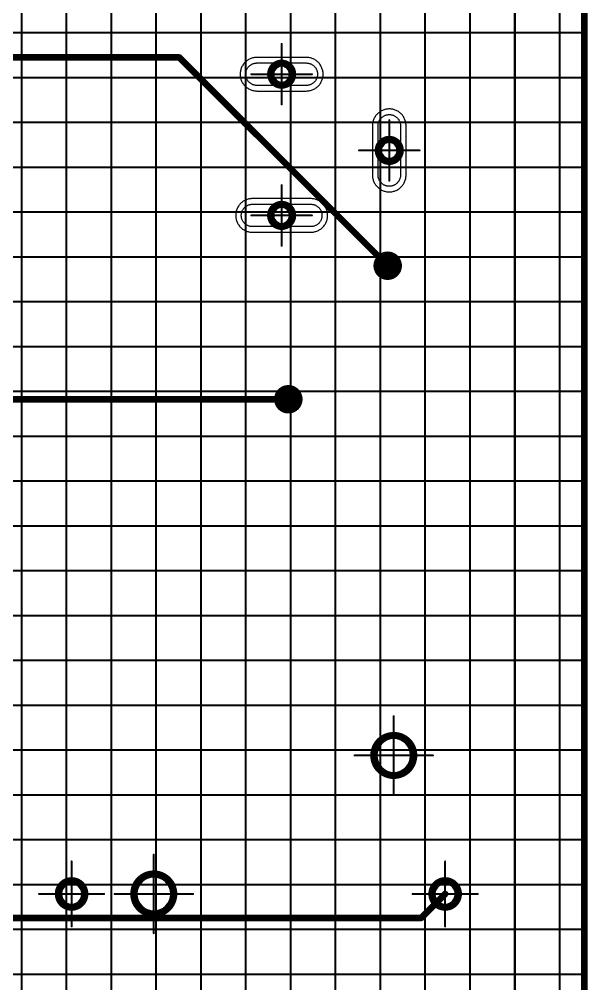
# Model space of a CAD drawing. Header units: millimetres. Extents: x 95 to 923, y 69 to 658.
# Drawn here: x 810.9 to 861.6, y 515.2 to 601.2 of the extents above; entities that cross this region are included whole.
import ezdxf

# ---------------------------------------------------------------- set-up
doc = ezdxf.new("R2010")
doc.units = ezdxf.units.MM
for name, color, linetype in [('Mechanical11', 56, 'Continuous'), ('Mechanical12', 56, 'Continuous'), ('Mechanical7', 56, 'Continuous'), ('Mechanical9', 56, 'Continuous')]:
    doc.layers.add(name, color=color, linetype=linetype)

msp = doc.modelspace()

# ---------------------------------------------------------------- linework, layer by layer
at = {"layer": 'Mechanical11', "color": 7}
for p, q in [((834.525, 597.004), (834.342, 597.028)), ((834.342, 597.028), (834.342, 596.322)), ((834.695, 596.933), (834.525, 597.004)), ((834.841, 596.821), (834.695, 596.933)), ((834.953, 596.675), (834.841, 596.821)), ((835.024, 596.504), (834.953, 596.675)), ((835.048, 596.322), (835.024, 596.504)), ((834.342, 596.322), (833.636, 596.322)), ((833.636, 596.322), (833.66, 596.139)), ((833.66, 596.139), (833.73, 595.969)), ((833.73, 595.969), (833.843, 595.823)), ((833.843, 595.823), (833.989, 595.71)), ((833.989, 595.71), (834.159, 595.64)), ((834.159, 595.64), (834.342, 595.616)), ((834.342, 595.616), (834.342, 596.322)), ((834.342, 596.322), (835.048, 596.322)), ((843.942, 589.522), (843.236, 589.522)), ((843.236, 589.522), (843.26, 589.339)), ((844.125, 590.204), (843.942, 590.228)), ((843.942, 590.228), (843.942, 589.522)), ((843.942, 588.816), (843.942, 589.522)), ((843.942, 589.522), (844.648, 589.522)), ((844.295, 590.133), (844.125, 590.204)), ((844.441, 590.021), (844.295, 590.133)), ((844.553, 589.875), (844.441, 590.021)), ((844.624, 589.705), (844.553, 589.875)), ((844.648, 589.522), (844.624, 589.705)), ((843.26, 589.339), (843.33, 589.169)), ((843.33, 589.169), (843.443, 589.023)), ((843.443, 589.023), (843.589, 588.91)), ((843.589, 588.91), (843.759, 588.84)), ((843.759, 588.84), (843.942, 588.816)), ((834.525, 584.404), (834.342, 584.428)), ((834.342, 584.428), (834.342, 583.722)), ((834.695, 584.333), (834.525, 584.404)), ((834.841, 584.221), (834.695, 584.333)), ((834.342, 583.722), (833.636, 583.722)), ((833.636, 583.722), (833.66, 583.539)), ((833.66, 583.539), (833.73, 583.369)), ((834.342, 583.016), (834.342, 583.722)), ((834.342, 583.722), (835.048, 583.722)), ((834.953, 584.075), (834.841, 584.221)), ((835.024, 583.905), (834.953, 584.075)), ((835.048, 583.722), (835.024, 583.905)), ((833.73, 583.369), (833.843, 583.223)), ((833.843, 583.223), (833.989, 583.11)), ((833.989, 583.11), (834.159, 583.04)), ((834.159, 583.04), (834.342, 583.016)), ((844.048, 537.016), (843.765, 536.931)), ((844.342, 537.045), (844.048, 537.016)), ((844.342, 535.538), (844.342, 537.045)), ((842.949, 536.115), (842.864, 535.832)), ((843.089, 536.376), (842.949, 536.115)), ((843.276, 536.604), (843.089, 536.376)), ((843.504, 536.791), (843.276, 536.604)), ((843.765, 536.931), (843.504, 536.791)), ((842.864, 535.832), (842.835, 535.538)), ((842.835, 535.538), (844.342, 535.538)), ((844.342, 535.538), (844.342, 534.031)), ((845.849, 535.538), (844.342, 535.538)), ((845.734, 534.961), (845.82, 535.244)), ((845.82, 535.244), (845.849, 535.538)), ((845.179, 534.285), (845.408, 534.472)), ((845.408, 534.472), (845.595, 534.701)), ((845.595, 534.701), (845.734, 534.961)), ((844.342, 534.031), (844.636, 534.06)), ((844.636, 534.06), (844.919, 534.146)), ((844.919, 534.146), (845.179, 534.285)), ((815.842, 524.057), (815.607, 524.088)), ((815.607, 524.088), (815.607, 523.18)), ((816.061, 523.966), (815.842, 524.057)), ((821.871, 524.246), (821.684, 524.017)), ((822.099, 524.433), (821.871, 524.246)), ((822.36, 524.573), (822.099, 524.433)), ((822.643, 524.658), (822.36, 524.573)), ((822.937, 524.687), (822.643, 524.658)), ((822.937, 523.18), (822.937, 524.687)), ((849.162, 524.057), (848.927, 524.088)), ((848.927, 524.088), (848.927, 523.18)), ((849.381, 523.966), (849.162, 524.057)), ((816.249, 523.822), (816.061, 523.966)), ((816.393, 523.634), (816.249, 523.822)), ((816.484, 523.415), (816.393, 523.634)), ((816.515, 523.18), (816.484, 523.415)), ((821.459, 523.474), (821.43, 523.18)), ((821.544, 523.757), (821.459, 523.474)), ((821.684, 524.017), (821.544, 523.757)), ((849.569, 523.822), (849.381, 523.966)), ((849.713, 523.634), (849.569, 523.822)), ((849.804, 523.415), (849.713, 523.634)), ((849.835, 523.18), (849.804, 523.415)), ((815.607, 523.18), (816.515, 523.18)), ((821.43, 523.18), (822.937, 523.18)), ((822.937, 523.18), (822.937, 521.673)), ((824.444, 523.18), (822.937, 523.18)), ((824.003, 522.114), (824.19, 522.343)), ((824.19, 522.343), (824.329, 522.603)), ((824.329, 522.603), (824.415, 522.886)), ((824.415, 522.886), (824.444, 523.18)), ((848.927, 523.18), (849.835, 523.18)), ((822.937, 521.673), (823.231, 521.702)), ((823.231, 521.702), (823.514, 521.787)), ((823.514, 521.787), (823.774, 521.927)), ((823.774, 521.927), (824.003, 522.114))]:
    msp.add_line(p, q, dxfattribs=at)
for points, const_width in [([(844.157, 579.234, 1), (843.445, 579.234, 1)], 0.711), ([(843.268, 579.234, 1), (843.623, 579.234, 1)], 0.356), ([(843.979, 579.234, 1), (844.334, 579.234, 1)], 0.356), ([(835.295, 567.318, 1), (834.584, 567.318, 1)], 0.711), ([(834.406, 567.318, 1), (834.761, 567.318, 1)], 0.356), ([(835.117, 567.318, 1), (835.473, 567.318, 1)], 0.356)]:
    msp.add_lwpolyline(points, format="xyb", close=True, dxfattribs=dict(at, const_width=const_width))
at = {"layer": 'Mechanical12', "color": 7}
for p, q in [((830.928, 597.203), (830.884, 597.139)), ((830.976, 597.266), (830.928, 597.203)), ((831.027, 597.325), (830.976, 597.266)), ((831.081, 597.382), (831.027, 597.325)), ((831.138, 597.437), (831.081, 597.382)), ((831.198, 597.488), (831.138, 597.437)), ((831.26, 597.535), (831.198, 597.488)), ((831.325, 597.58), (831.26, 597.535)), ((831.392, 597.621), (831.325, 597.58)), ((831.461, 597.658), (831.392, 597.621)), ((831.532, 597.692), (831.461, 597.658)), ((831.604, 597.722), (831.532, 597.692)), ((831.597, 597.16), (831.642, 597.188)), ((831.678, 597.748), (831.604, 597.722)), ((831.642, 597.188), (831.688, 597.213)), ((831.754, 597.771), (831.678, 597.748)), ((831.688, 597.213), (831.735, 597.235)), ((831.735, 597.235), (831.784, 597.255)), ((831.83, 597.789), (831.754, 597.771)), ((831.784, 597.255), (831.833, 597.273)), ((831.907, 597.803), (831.83, 597.789)), ((831.833, 597.273), (831.883, 597.288)), ((831.883, 597.288), (831.934, 597.3)), ((831.985, 597.814), (831.907, 597.803)), ((831.934, 597.3), (831.985, 597.309)), ((832.063, 597.82), (831.985, 597.814)), ((831.985, 597.309), (832.037, 597.316)), ((832.037, 597.316), (832.09, 597.32)), ((832.142, 597.822), (832.063, 597.82)), ((832.09, 597.32), (832.142, 597.322)), ((834.342, 597.822), (832.142, 597.822)), ((832.142, 597.322), (834.342, 597.322)), ((834.342, 597.322), (834.342, 597.822)), ((836.542, 597.822), (834.342, 597.822)), ((834.342, 597.822), (834.342, 597.322)), ((834.342, 597.322), (836.542, 597.322)), ((836.62, 597.82), (836.542, 597.822)), ((836.542, 597.322), (836.594, 597.32)), ((836.594, 597.32), (836.646, 597.316)), ((836.699, 597.814), (836.62, 597.82)), ((836.646, 597.316), (836.698, 597.309)), ((836.698, 597.309), (836.75, 597.3)), ((836.777, 597.803), (836.699, 597.814)), ((836.75, 597.3), (836.801, 597.288)), ((836.854, 597.789), (836.777, 597.803)), ((836.801, 597.288), (836.851, 597.273)), ((836.851, 597.273), (836.9, 597.255)), ((836.93, 597.771), (836.854, 597.789)), ((836.9, 597.255), (836.949, 597.235)), ((837.005, 597.748), (836.93, 597.771)), ((836.949, 597.235), (836.996, 597.213)), ((836.996, 597.213), (837.042, 597.188)), ((837.079, 597.722), (837.005, 597.748)), ((837.042, 597.188), (837.087, 597.16)), ((837.152, 597.692), (837.079, 597.722)), ((837.223, 597.658), (837.152, 597.692)), ((837.292, 597.621), (837.223, 597.658)), ((837.359, 597.58), (837.292, 597.621)), ((837.424, 597.535), (837.359, 597.58)), ((837.486, 597.488), (837.424, 597.535)), ((837.546, 597.437), (837.486, 597.488)), ((837.603, 597.382), (837.546, 597.437)), ((837.657, 597.325), (837.603, 597.382)), ((837.708, 597.266), (837.657, 597.325)), ((837.755, 597.203), (837.708, 597.266)), ((837.8, 597.139), (837.755, 597.203)), ((830.644, 596.4), (830.642, 596.322)), ((830.65, 596.479), (830.644, 596.4)), ((830.66, 596.556), (830.65, 596.479)), ((830.675, 596.634), (830.66, 596.556)), ((830.693, 596.71), (830.675, 596.634)), ((830.715, 596.785), (830.693, 596.71)), ((830.742, 596.859), (830.715, 596.785)), ((830.772, 596.932), (830.742, 596.859)), ((830.805, 597.003), (830.772, 596.932)), ((830.843, 597.072), (830.805, 597.003)), ((830.884, 597.139), (830.843, 597.072)), ((831.142, 596.322), (831.143, 596.374)), ((831.143, 596.374), (831.147, 596.426)), ((831.147, 596.426), (831.154, 596.478)), ((831.154, 596.478), (831.164, 596.53)), ((831.164, 596.53), (831.176, 596.581)), ((831.176, 596.581), (831.191, 596.631)), ((831.191, 596.631), (831.208, 596.68)), ((831.208, 596.68), (831.228, 596.729)), ((831.228, 596.729), (831.251, 596.776)), ((831.251, 596.776), (831.276, 596.822)), ((831.276, 596.822), (831.303, 596.866)), ((831.303, 596.866), (831.333, 596.91)), ((831.333, 596.91), (831.365, 596.951)), ((831.365, 596.951), (831.399, 596.991)), ((831.399, 596.991), (831.435, 597.029)), ((831.435, 597.029), (831.473, 597.065)), ((831.473, 597.065), (831.513, 597.099)), ((831.513, 597.099), (831.554, 597.131)), ((831.554, 597.131), (831.597, 597.16)), ((833.66, 596.504), (833.636, 596.322)), ((833.73, 596.675), (833.66, 596.504)), ((833.843, 596.821), (833.73, 596.675)), ((833.989, 596.933), (833.843, 596.821)), ((834.159, 597.004), (833.989, 596.933)), ((834.342, 597.028), (834.159, 597.004)), ((834.342, 596.322), (834.342, 597.028)), ((837.087, 597.16), (837.13, 597.131)), ((837.13, 597.131), (837.171, 597.099)), ((837.171, 597.099), (837.211, 597.065)), ((837.211, 597.065), (837.249, 597.029)), ((837.249, 597.029), (837.285, 596.991)), ((837.285, 596.991), (837.319, 596.951)), ((837.319, 596.951), (837.351, 596.91)), ((837.351, 596.91), (837.381, 596.866)), ((837.381, 596.866), (837.408, 596.822)), ((837.408, 596.822), (837.433, 596.776)), ((837.433, 596.776), (837.455, 596.729)), ((837.455, 596.729), (837.475, 596.68)), ((837.475, 596.68), (837.493, 596.631)), ((837.493, 596.631), (837.508, 596.581)), ((837.508, 596.581), (837.52, 596.53)), ((837.52, 596.53), (837.53, 596.478)), ((837.53, 596.478), (837.536, 596.426)), ((837.536, 596.426), (837.541, 596.374)), ((837.541, 596.374), (837.542, 596.322)), ((837.841, 597.072), (837.8, 597.139)), ((837.878, 597.003), (837.841, 597.072)), ((837.912, 596.932), (837.878, 597.003)), ((837.942, 596.859), (837.912, 596.932)), ((837.969, 596.785), (837.942, 596.859)), ((837.991, 596.71), (837.969, 596.785)), ((838.009, 596.634), (837.991, 596.71)), ((838.023, 596.556), (838.009, 596.634)), ((838.034, 596.479), (838.023, 596.556)), ((838.04, 596.4), (838.034, 596.479)), ((838.042, 596.322), (838.04, 596.4)), ((830.642, 596.322), (830.644, 596.243)), ((830.644, 596.243), (830.65, 596.165)), ((830.65, 596.165), (830.66, 596.087)), ((830.66, 596.087), (830.675, 596.01)), ((830.675, 596.01), (830.693, 595.934)), ((830.693, 595.934), (830.715, 595.858)), ((830.715, 595.858), (830.742, 595.784)), ((830.742, 595.784), (830.772, 595.712)), ((830.772, 595.712), (830.805, 595.641)), ((830.805, 595.641), (830.843, 595.572)), ((830.843, 595.572), (830.884, 595.505)), ((830.884, 595.505), (830.928, 595.44)), ((831.143, 596.269), (831.142, 596.322)), ((831.147, 596.217), (831.143, 596.269)), ((831.154, 596.165), (831.147, 596.217)), ((831.164, 596.114), (831.154, 596.165)), ((831.176, 596.063), (831.164, 596.114)), ((831.191, 596.013), (831.176, 596.063)), ((831.208, 595.963), (831.191, 596.013)), ((831.228, 595.915), (831.208, 595.963)), ((831.251, 595.868), (831.228, 595.915)), ((831.276, 595.822), (831.251, 595.868)), ((831.303, 595.777), (831.276, 595.822)), ((831.333, 595.734), (831.303, 595.777)), ((831.365, 595.692), (831.333, 595.734)), ((831.399, 595.653), (831.365, 595.692)), ((831.435, 595.615), (831.399, 595.653)), ((831.473, 595.579), (831.435, 595.615)), ((831.513, 595.545), (831.473, 595.579)), ((831.554, 595.513), (831.513, 595.545)), ((831.597, 595.483), (831.554, 595.513)), ((831.642, 595.456), (831.597, 595.483)), ((833.636, 596.322), (834.342, 596.322)), ((835.048, 596.322), (834.342, 596.322)), ((834.342, 596.322), (834.342, 595.616)), ((834.342, 595.616), (834.525, 595.64)), ((834.525, 595.64), (834.695, 595.71)), ((834.695, 595.71), (834.841, 595.823)), ((834.841, 595.823), (834.953, 595.969)), ((834.953, 595.969), (835.024, 596.139)), ((835.024, 596.139), (835.048, 596.322)), ((837.087, 595.483), (837.042, 595.456)), ((837.13, 595.513), (837.087, 595.483)), ((837.171, 595.545), (837.13, 595.513)), ((837.211, 595.579), (837.171, 595.545)), ((837.249, 595.615), (837.211, 595.579)), ((837.285, 595.653), (837.249, 595.615)), ((837.319, 595.692), (837.285, 595.653)), ((837.351, 595.734), (837.319, 595.692)), ((837.381, 595.777), (837.351, 595.734)), ((837.408, 595.822), (837.381, 595.777)), ((837.433, 595.868), (837.408, 595.822)), ((837.455, 595.915), (837.433, 595.868)), ((837.475, 595.963), (837.455, 595.915)), ((837.493, 596.013), (837.475, 595.963)), ((837.508, 596.063), (837.493, 596.013)), ((837.52, 596.114), (837.508, 596.063)), ((837.53, 596.165), (837.52, 596.114)), ((837.536, 596.217), (837.53, 596.165)), ((837.541, 596.269), (837.536, 596.217)), ((837.542, 596.322), (837.541, 596.269)), ((837.755, 595.44), (837.8, 595.505)), ((837.8, 595.505), (837.841, 595.572)), ((837.841, 595.572), (837.878, 595.641)), ((837.878, 595.641), (837.912, 595.712)), ((837.912, 595.712), (837.942, 595.784)), ((837.942, 595.784), (837.969, 595.858)), ((837.969, 595.858), (837.991, 595.934)), ((837.991, 595.934), (838.009, 596.01)), ((838.009, 596.01), (838.023, 596.087)), ((838.023, 596.087), (838.034, 596.165)), ((838.034, 596.165), (838.04, 596.243)), ((838.04, 596.243), (838.042, 596.322)), ((830.928, 595.44), (830.976, 595.378)), ((830.976, 595.378), (831.027, 595.318)), ((831.027, 595.318), (831.081, 595.261)), ((831.081, 595.261), (831.138, 595.207)), ((831.138, 595.207), (831.198, 595.156)), ((831.198, 595.156), (831.26, 595.108)), ((831.26, 595.108), (831.325, 595.064)), ((831.325, 595.064), (831.392, 595.023)), ((831.392, 595.023), (831.461, 594.985)), ((831.461, 594.985), (831.532, 594.951)), ((831.532, 594.951), (831.604, 594.921)), ((831.604, 594.921), (831.678, 594.895)), ((831.688, 595.431), (831.642, 595.456)), ((831.678, 594.895), (831.754, 594.873)), ((831.735, 595.408), (831.688, 595.431)), ((831.784, 595.388), (831.735, 595.408)), ((831.754, 594.873), (831.83, 594.855)), ((831.833, 595.371), (831.784, 595.388)), ((831.83, 594.855), (831.907, 594.84)), ((831.883, 595.356), (831.833, 595.371)), ((831.934, 595.344), (831.883, 595.356)), ((831.907, 594.84), (831.985, 594.83)), ((831.985, 595.334), (831.934, 595.344)), ((832.037, 595.327), (831.985, 595.334)), ((831.985, 594.83), (832.063, 594.824)), ((832.09, 595.323), (832.037, 595.327)), ((832.063, 594.824), (832.142, 594.822)), ((832.142, 595.322), (832.09, 595.323)), ((834.342, 595.322), (832.142, 595.322)), ((832.142, 594.822), (834.342, 594.822)), ((834.342, 594.822), (834.342, 595.322)), ((836.542, 595.322), (834.342, 595.322)), ((834.342, 595.322), (834.342, 594.822)), ((834.342, 594.822), (836.542, 594.822)), ((836.594, 595.323), (836.542, 595.322)), ((836.542, 594.822), (836.62, 594.824)), ((836.646, 595.327), (836.594, 595.323)), ((836.62, 594.824), (836.699, 594.83)), ((836.698, 595.334), (836.646, 595.327)), ((836.75, 595.344), (836.698, 595.334)), ((836.699, 594.83), (836.777, 594.84)), ((836.801, 595.356), (836.75, 595.344)), ((836.777, 594.84), (836.854, 594.855)), ((836.851, 595.371), (836.801, 595.356)), ((836.9, 595.388), (836.851, 595.371)), ((836.854, 594.855), (836.93, 594.873)), ((836.949, 595.408), (836.9, 595.388)), ((836.93, 594.873), (837.005, 594.895)), ((836.996, 595.431), (836.949, 595.408)), ((837.042, 595.456), (836.996, 595.431)), ((837.005, 594.895), (837.079, 594.921)), ((837.079, 594.921), (837.152, 594.951)), ((837.152, 594.951), (837.223, 594.985)), ((837.223, 594.985), (837.292, 595.023)), ((837.292, 595.023), (837.359, 595.064)), ((837.359, 595.064), (837.424, 595.108)), ((837.424, 595.108), (837.486, 595.156)), ((837.486, 595.156), (837.546, 595.207)), ((837.546, 595.207), (837.603, 595.261)), ((837.603, 595.261), (837.657, 595.318)), ((837.657, 595.318), (837.708, 595.378)), ((837.708, 595.378), (837.755, 595.44)), ((842.998, 592.888), (842.938, 592.837)), ((843.06, 592.935), (842.998, 592.888)), ((843.125, 592.98), (843.06, 592.935)), ((843.192, 593.021), (843.125, 592.98)), ((843.261, 593.058), (843.192, 593.021)), ((843.332, 593.092), (843.261, 593.058)), ((843.404, 593.122), (843.332, 593.092)), ((843.478, 593.148), (843.404, 593.122)), ((843.554, 593.171), (843.478, 593.148)), ((843.63, 593.189), (843.554, 593.171)), ((843.707, 593.203), (843.63, 593.189)), ((843.785, 593.214), (843.707, 593.203)), ((843.863, 593.22), (843.785, 593.214)), ((843.942, 593.222), (843.863, 593.22)), ((844.02, 593.22), (843.942, 593.222)), ((844.099, 593.214), (844.02, 593.22)), ((844.177, 593.203), (844.099, 593.214)), ((844.254, 593.189), (844.177, 593.203)), ((844.33, 593.171), (844.254, 593.189)), ((844.405, 593.148), (844.33, 593.171)), ((844.479, 593.122), (844.405, 593.148)), ((844.552, 593.092), (844.479, 593.122)), ((844.623, 593.058), (844.552, 593.092)), ((844.692, 593.021), (844.623, 593.058)), ((844.759, 592.98), (844.692, 593.021)), ((844.824, 592.935), (844.759, 592.98)), ((844.886, 592.888), (844.824, 592.935)), ((844.946, 592.837), (844.886, 592.888)), ((842.475, 592.034), (842.46, 591.956)), ((842.493, 592.11), (842.475, 592.034)), ((842.515, 592.185), (842.493, 592.11)), ((842.542, 592.259), (842.515, 592.185)), ((842.572, 592.332), (842.542, 592.259)), ((842.605, 592.403), (842.572, 592.332)), ((842.643, 592.472), (842.605, 592.403)), ((842.684, 592.539), (842.643, 592.472)), ((842.728, 592.603), (842.684, 592.539)), ((842.776, 592.666), (842.728, 592.603)), ((842.827, 592.725), (842.776, 592.666)), ((842.881, 592.782), (842.827, 592.725)), ((842.938, 592.837), (842.881, 592.782)), ((842.976, 591.981), (842.991, 592.031)), ((842.991, 592.031), (843.008, 592.08)), ((843.008, 592.08), (843.028, 592.129)), ((843.028, 592.129), (843.051, 592.176)), ((843.051, 592.176), (843.076, 592.222)), ((843.076, 592.222), (843.103, 592.266)), ((843.103, 592.266), (843.133, 592.31)), ((843.133, 592.31), (843.165, 592.351)), ((843.165, 592.351), (843.199, 592.391)), ((843.199, 592.391), (843.235, 592.429)), ((843.235, 592.429), (843.273, 592.465)), ((843.273, 592.465), (843.313, 592.499)), ((843.313, 592.499), (843.354, 592.531)), ((843.354, 592.531), (843.397, 592.56)), ((843.397, 592.56), (843.442, 592.588)), ((843.442, 592.588), (843.488, 592.613)), ((843.488, 592.613), (843.535, 592.635)), ((843.535, 592.635), (843.584, 592.655)), ((843.584, 592.655), (843.633, 592.673)), ((843.633, 592.673), (843.683, 592.688)), ((843.683, 592.688), (843.734, 592.7)), ((843.734, 592.7), (843.785, 592.709)), ((843.785, 592.709), (843.837, 592.716)), ((843.837, 592.716), (843.89, 592.72)), ((843.89, 592.72), (843.942, 592.722)), ((843.942, 592.722), (843.994, 592.72)), ((843.994, 592.72), (844.046, 592.716)), ((844.046, 592.716), (844.098, 592.709)), ((844.098, 592.709), (844.15, 592.7)), ((844.15, 592.7), (844.201, 592.688)), ((844.201, 592.688), (844.251, 592.673)), ((844.251, 592.673), (844.3, 592.655)), ((844.3, 592.655), (844.349, 592.635)), ((844.349, 592.635), (844.396, 592.613)), ((844.396, 592.613), (844.442, 592.588)), ((844.442, 592.588), (844.487, 592.56)), ((844.487, 592.56), (844.53, 592.531)), ((844.53, 592.531), (844.571, 592.499)), ((844.571, 592.499), (844.611, 592.465)), ((844.611, 592.465), (844.649, 592.429)), ((844.649, 592.429), (844.685, 592.391)), ((844.685, 592.391), (844.719, 592.351)), ((844.719, 592.351), (844.751, 592.31)), ((844.751, 592.31), (844.781, 592.266)), ((844.781, 592.266), (844.808, 592.222)), ((844.808, 592.222), (844.833, 592.176)), ((844.833, 592.176), (844.855, 592.129)), ((844.855, 592.129), (844.875, 592.08)), ((844.875, 592.08), (844.893, 592.031)), ((844.893, 592.031), (844.908, 591.981)), ((845.003, 592.782), (844.946, 592.837)), ((845.057, 592.725), (845.003, 592.782)), ((845.108, 592.666), (845.057, 592.725)), ((845.155, 592.603), (845.108, 592.666)), ((845.2, 592.539), (845.155, 592.603)), ((845.241, 592.472), (845.2, 592.539)), ((845.278, 592.403), (845.241, 592.472)), ((845.312, 592.332), (845.278, 592.403)), ((845.342, 592.259), (845.312, 592.332)), ((845.369, 592.185), (845.342, 592.259)), ((845.391, 592.11), (845.369, 592.185)), ((845.409, 592.034), (845.391, 592.11)), ((845.423, 591.956), (845.409, 592.034)), ((842.444, 591.8), (842.442, 591.722)), ((842.442, 591.722), (842.442, 589.522)), ((842.45, 591.879), (842.444, 591.8)), ((842.46, 591.956), (842.45, 591.879)), ((842.942, 591.722), (842.943, 591.774)), ((842.942, 589.522), (842.942, 591.722)), ((842.943, 591.774), (842.947, 591.826)), ((842.947, 591.826), (842.954, 591.878)), ((842.954, 591.878), (842.964, 591.93)), ((842.964, 591.93), (842.976, 591.981)), ((844.908, 591.981), (844.92, 591.93)), ((844.92, 591.93), (844.93, 591.878)), ((844.93, 591.878), (844.936, 591.826)), ((844.936, 591.826), (844.941, 591.774)), ((844.941, 591.774), (844.942, 591.722)), ((844.942, 591.722), (844.942, 589.522)), ((845.434, 591.879), (845.423, 591.956)), ((845.44, 591.8), (845.434, 591.879)), ((845.442, 591.722), (845.44, 591.8)), ((845.442, 589.522), (845.442, 591.722)), ((842.442, 589.522), (842.942, 589.522)), ((842.942, 589.522), (842.442, 589.522)), ((842.442, 589.522), (842.442, 587.322)), ((842.942, 587.322), (842.942, 589.522)), ((843.26, 589.705), (843.236, 589.522)), ((843.236, 589.522), (843.942, 589.522)), ((843.33, 589.875), (843.26, 589.705)), ((843.443, 590.021), (843.33, 589.875)), ((843.589, 590.133), (843.443, 590.021)), ((843.759, 590.204), (843.589, 590.133)), ((843.942, 590.228), (843.759, 590.204)), ((843.942, 589.522), (843.942, 590.228)), ((844.648, 589.522), (843.942, 589.522)), ((843.942, 589.522), (843.942, 588.816)), ((844.624, 589.339), (844.648, 589.522)), ((844.942, 589.522), (845.442, 589.522)), ((845.442, 589.522), (844.942, 589.522)), ((844.942, 589.522), (844.942, 587.322)), ((845.442, 587.322), (845.442, 589.522)), ((843.942, 588.816), (844.125, 588.84)), ((844.125, 588.84), (844.295, 588.91)), ((844.295, 588.91), (844.441, 589.023)), ((844.441, 589.023), (844.553, 589.169)), ((844.553, 589.169), (844.624, 589.339)), ((842.442, 587.322), (842.444, 587.243)), ((842.444, 587.243), (842.45, 587.165)), ((842.45, 587.165), (842.46, 587.087)), ((842.46, 587.087), (842.475, 587.01)), ((842.475, 587.01), (842.493, 586.934)), ((842.493, 586.934), (842.515, 586.858)), ((842.943, 587.269), (842.942, 587.322)), ((842.947, 587.217), (842.943, 587.269)), ((842.954, 587.165), (842.947, 587.217)), ((842.964, 587.114), (842.954, 587.165)), ((842.976, 587.063), (842.964, 587.114)), ((842.991, 587.013), (842.976, 587.063)), ((843.008, 586.963), (842.991, 587.013)), ((843.028, 586.915), (843.008, 586.963)), ((843.051, 586.868), (843.028, 586.915)), ((843.076, 586.822), (843.051, 586.868)), ((844.833, 586.868), (844.808, 586.822)), ((844.855, 586.915), (844.833, 586.868)), ((844.875, 586.963), (844.855, 586.915)), ((844.893, 587.013), (844.875, 586.963)), ((844.908, 587.063), (844.893, 587.013)), ((844.92, 587.114), (844.908, 587.063)), ((844.93, 587.165), (844.92, 587.114)), ((844.936, 587.217), (844.93, 587.165)), ((844.941, 587.269), (844.936, 587.217)), ((844.942, 587.322), (844.941, 587.269)), ((845.369, 586.858), (845.391, 586.934)), ((845.391, 586.934), (845.409, 587.01)), ((845.409, 587.01), (845.423, 587.087)), ((845.423, 587.087), (845.434, 587.165)), ((845.434, 587.165), (845.44, 587.243)), ((845.44, 587.243), (845.442, 587.322)), ((842.515, 586.858), (842.542, 586.784)), ((842.542, 586.784), (842.572, 586.712)), ((842.572, 586.712), (842.605, 586.641)), ((842.605, 586.641), (842.643, 586.572)), ((842.643, 586.572), (842.684, 586.505)), ((842.684, 586.505), (842.728, 586.44)), ((842.728, 586.44), (842.776, 586.378)), ((842.776, 586.378), (842.827, 586.318)), ((842.827, 586.318), (842.881, 586.261)), ((842.881, 586.261), (842.938, 586.207)), ((842.938, 586.207), (842.998, 586.156)), ((842.998, 586.156), (843.06, 586.108)), ((843.06, 586.108), (843.125, 586.064)), ((843.103, 586.777), (843.076, 586.822)), ((843.133, 586.734), (843.103, 586.777)), ((843.125, 586.064), (843.192, 586.023)), ((843.165, 586.692), (843.133, 586.734)), ((843.199, 586.653), (843.165, 586.692)), ((843.192, 586.023), (843.261, 585.985)), ((843.235, 586.615), (843.199, 586.653)), ((843.273, 586.579), (843.235, 586.615)), ((843.313, 586.545), (843.273, 586.579)), ((843.354, 586.513), (843.313, 586.545)), ((843.397, 586.483), (843.354, 586.513)), ((843.442, 586.456), (843.397, 586.483)), ((843.488, 586.431), (843.442, 586.456)), ((843.535, 586.408), (843.488, 586.431)), ((843.584, 586.388), (843.535, 586.408)), ((843.633, 586.371), (843.584, 586.388)), ((843.683, 586.356), (843.633, 586.371)), ((843.734, 586.344), (843.683, 586.356)), ((843.785, 586.334), (843.734, 586.344)), ((843.837, 586.327), (843.785, 586.334)), ((843.89, 586.323), (843.837, 586.327)), ((843.942, 586.322), (843.89, 586.323)), ((843.994, 586.323), (843.942, 586.322)), ((844.046, 586.327), (843.994, 586.323)), ((844.098, 586.334), (844.046, 586.327)), ((844.15, 586.344), (844.098, 586.334)), ((844.201, 586.356), (844.15, 586.344)), ((844.251, 586.371), (844.201, 586.356)), ((844.3, 586.388), (844.251, 586.371)), ((844.349, 586.408), (844.3, 586.388)), ((844.396, 586.431), (844.349, 586.408)), ((844.442, 586.456), (844.396, 586.431)), ((844.487, 586.483), (844.442, 586.456)), ((844.53, 586.513), (844.487, 586.483)), ((844.571, 586.545), (844.53, 586.513)), ((844.611, 586.579), (844.571, 586.545)), ((844.649, 586.615), (844.611, 586.579)), ((844.623, 585.985), (844.692, 586.023)), ((844.685, 586.653), (844.649, 586.615)), ((844.719, 586.692), (844.685, 586.653)), ((844.692, 586.023), (844.759, 586.064)), ((844.751, 586.734), (844.719, 586.692)), ((844.781, 586.777), (844.751, 586.734)), ((844.759, 586.064), (844.824, 586.108)), ((844.808, 586.822), (844.781, 586.777)), ((844.824, 586.108), (844.886, 586.156)), ((844.886, 586.156), (844.946, 586.207)), ((844.946, 586.207), (845.003, 586.261)), ((845.003, 586.261), (845.057, 586.318)), ((845.057, 586.318), (845.108, 586.378)), ((845.108, 586.378), (845.155, 586.44)), ((845.155, 586.44), (845.2, 586.505)), ((845.2, 586.505), (845.241, 586.572)), ((845.241, 586.572), (845.278, 586.641)), ((845.278, 586.641), (845.312, 586.712)), ((845.312, 586.712), (845.342, 586.784)), ((845.342, 586.784), (845.369, 586.858)), ((831.278, 585.148), (831.204, 585.122)), ((831.354, 585.171), (831.278, 585.148)), ((831.43, 585.189), (831.354, 585.171)), ((831.507, 585.203), (831.43, 585.189)), ((831.585, 585.214), (831.507, 585.203)), ((831.663, 585.22), (831.585, 585.214)), ((831.742, 585.222), (831.663, 585.22)), ((834.342, 585.222), (831.742, 585.222)), ((836.942, 585.222), (834.342, 585.222)), ((834.342, 585.222), (834.342, 584.722)), ((834.342, 584.722), (834.342, 585.222)), ((837.02, 585.22), (836.942, 585.222)), ((837.099, 585.214), (837.02, 585.22)), ((837.177, 585.203), (837.099, 585.214)), ((837.254, 585.189), (837.177, 585.203)), ((837.33, 585.171), (837.254, 585.189)), ((837.405, 585.148), (837.33, 585.171)), ((837.479, 585.122), (837.405, 585.148)), ((843.261, 585.985), (843.332, 585.951)), ((843.332, 585.951), (843.404, 585.921)), ((843.404, 585.921), (843.478, 585.895)), ((843.478, 585.895), (843.554, 585.873)), ((843.554, 585.873), (843.63, 585.855)), ((843.63, 585.855), (843.707, 585.84)), ((843.707, 585.84), (843.785, 585.83)), ((843.785, 585.83), (843.863, 585.824)), ((843.863, 585.824), (843.942, 585.822)), ((843.942, 585.822), (844.02, 585.824)), ((844.02, 585.824), (844.099, 585.83)), ((844.099, 585.83), (844.177, 585.84)), ((844.177, 585.84), (844.254, 585.855)), ((844.254, 585.855), (844.33, 585.873)), ((844.33, 585.873), (844.405, 585.895)), ((844.405, 585.895), (844.479, 585.921)), ((844.479, 585.921), (844.552, 585.951)), ((844.552, 585.951), (844.623, 585.985)), ((830.372, 584.332), (830.342, 584.259)), ((830.405, 584.403), (830.372, 584.332)), ((830.443, 584.472), (830.405, 584.403)), ((830.484, 584.539), (830.443, 584.472)), ((830.528, 584.603), (830.484, 584.539)), ((830.576, 584.666), (830.528, 584.603)), ((830.627, 584.725), (830.576, 584.666)), ((830.681, 584.782), (830.627, 584.725)), ((830.738, 584.837), (830.681, 584.782)), ((830.798, 584.888), (830.738, 584.837)), ((830.86, 584.935), (830.798, 584.888)), ((830.925, 584.98), (830.86, 584.935)), ((830.903, 584.266), (830.933, 584.31)), ((830.992, 585.021), (830.925, 584.98)), ((830.933, 584.31), (830.965, 584.351)), ((830.965, 584.351), (830.999, 584.391)), ((831.061, 585.058), (830.992, 585.021)), ((830.999, 584.391), (831.035, 584.429)), ((831.035, 584.429), (831.073, 584.465)), ((831.132, 585.092), (831.061, 585.058)), ((831.073, 584.465), (831.113, 584.499)), ((831.113, 584.499), (831.154, 584.531)), ((831.204, 585.122), (831.132, 585.092)), ((831.154, 584.531), (831.197, 584.56)), ((831.197, 584.56), (831.242, 584.588)), ((831.242, 584.588), (831.288, 584.613)), ((831.288, 584.613), (831.335, 584.635)), ((831.335, 584.635), (831.384, 584.655)), ((831.384, 584.655), (831.433, 584.673)), ((831.433, 584.673), (831.483, 584.688)), ((831.483, 584.688), (831.534, 584.7)), ((831.534, 584.7), (831.585, 584.709)), ((831.585, 584.709), (831.637, 584.716)), ((831.637, 584.716), (831.69, 584.72)), ((831.69, 584.72), (831.742, 584.722)), ((831.742, 584.722), (834.342, 584.722)), ((833.989, 584.333), (833.843, 584.221)), ((834.159, 584.404), (833.989, 584.333)), ((834.342, 584.428), (834.159, 584.404)), ((834.342, 584.722), (836.942, 584.722)), ((834.342, 583.722), (834.342, 584.428)), ((836.942, 584.722), (836.994, 584.72)), ((836.994, 584.72), (837.046, 584.716)), ((837.046, 584.716), (837.098, 584.709)), ((837.098, 584.709), (837.15, 584.7)), ((837.15, 584.7), (837.201, 584.688)), ((837.201, 584.688), (837.251, 584.673)), ((837.251, 584.673), (837.3, 584.655)), ((837.3, 584.655), (837.349, 584.635)), ((837.349, 584.635), (837.396, 584.613)), ((837.396, 584.613), (837.442, 584.588)), ((837.442, 584.588), (837.487, 584.56)), ((837.552, 585.092), (837.479, 585.122)), ((837.487, 584.56), (837.53, 584.531)), ((837.53, 584.531), (837.571, 584.499)), ((837.623, 585.058), (837.552, 585.092)), ((837.571, 584.499), (837.611, 584.465)), ((837.611, 584.465), (837.649, 584.429)), ((837.692, 585.021), (837.623, 585.058)), ((837.649, 584.429), (837.685, 584.391)), ((837.685, 584.391), (837.719, 584.351)), ((837.759, 584.98), (837.692, 585.021)), ((837.719, 584.351), (837.751, 584.31)), ((837.751, 584.31), (837.781, 584.266)), ((837.824, 584.935), (837.759, 584.98)), ((837.886, 584.888), (837.824, 584.935)), ((837.946, 584.837), (837.886, 584.888)), ((838.003, 584.782), (837.946, 584.837)), ((838.057, 584.725), (838.003, 584.782)), ((838.108, 584.666), (838.057, 584.725)), ((838.155, 584.603), (838.108, 584.666)), ((838.2, 584.539), (838.155, 584.603)), ((838.241, 584.472), (838.2, 584.539)), ((838.278, 584.403), (838.241, 584.472)), ((838.312, 584.332), (838.278, 584.403)), ((838.342, 584.259), (838.312, 584.332)), ((830.244, 583.8), (830.242, 583.722)), ((830.242, 583.722), (830.244, 583.643)), ((830.25, 583.879), (830.244, 583.8)), ((830.244, 583.643), (830.25, 583.565)), ((830.26, 583.956), (830.25, 583.879)), ((830.25, 583.565), (830.26, 583.487)), ((830.275, 584.034), (830.26, 583.956)), ((830.26, 583.487), (830.275, 583.41)), ((830.293, 584.11), (830.275, 584.034)), ((830.315, 584.185), (830.293, 584.11)), ((830.342, 584.259), (830.315, 584.185)), ((830.742, 583.722), (830.743, 583.774)), ((830.743, 583.669), (830.742, 583.722)), ((830.743, 583.774), (830.747, 583.826)), ((830.747, 583.617), (830.743, 583.669)), ((830.747, 583.826), (830.754, 583.878)), ((830.754, 583.565), (830.747, 583.617)), ((830.754, 583.878), (830.764, 583.93)), ((830.764, 583.514), (830.754, 583.565)), ((830.764, 583.93), (830.776, 583.981)), ((830.776, 583.463), (830.764, 583.514)), ((830.776, 583.981), (830.791, 584.031)), ((830.791, 583.413), (830.776, 583.463)), ((830.791, 584.031), (830.808, 584.08)), ((830.808, 584.08), (830.828, 584.129)), ((830.828, 584.129), (830.851, 584.176)), ((830.851, 584.176), (830.876, 584.222)), ((830.876, 584.222), (830.903, 584.266)), ((833.66, 583.905), (833.636, 583.722)), ((833.636, 583.722), (834.342, 583.722)), ((833.73, 584.075), (833.66, 583.905)), ((833.843, 584.221), (833.73, 584.075)), ((835.048, 583.722), (834.342, 583.722)), ((834.342, 583.722), (834.342, 583.016)), ((834.953, 583.369), (835.024, 583.539)), ((835.024, 583.539), (835.048, 583.722)), ((837.781, 584.266), (837.808, 584.222)), ((837.808, 584.222), (837.833, 584.176)), ((837.833, 584.176), (837.855, 584.129)), ((837.855, 584.129), (837.875, 584.08)), ((837.875, 584.08), (837.893, 584.031)), ((837.893, 584.031), (837.908, 583.981)), ((837.908, 583.463), (837.893, 583.413)), ((837.908, 583.981), (837.92, 583.93)), ((837.92, 583.514), (837.908, 583.463)), ((837.92, 583.93), (837.93, 583.878)), ((837.93, 583.565), (837.92, 583.514)), ((837.93, 583.878), (837.936, 583.826)), ((837.936, 583.617), (837.93, 583.565)), ((837.936, 583.826), (837.941, 583.774)), ((837.941, 583.669), (837.936, 583.617)), ((837.941, 583.774), (837.942, 583.722)), ((837.942, 583.722), (837.941, 583.669)), ((838.368, 584.185), (838.342, 584.259)), ((838.391, 584.11), (838.368, 584.185)), ((838.409, 584.034), (838.391, 584.11)), ((838.423, 583.956), (838.409, 584.034)), ((838.409, 583.41), (838.423, 583.487)), ((838.434, 583.879), (838.423, 583.956)), ((838.423, 583.487), (838.434, 583.565)), ((838.44, 583.8), (838.434, 583.879)), ((838.434, 583.565), (838.44, 583.643)), ((838.442, 583.722), (838.44, 583.8)), ((838.44, 583.643), (838.442, 583.722)), ((830.275, 583.41), (830.293, 583.334)), ((830.293, 583.334), (830.315, 583.258)), ((830.315, 583.258), (830.342, 583.184)), ((830.342, 583.184), (830.372, 583.112)), ((830.372, 583.112), (830.405, 583.041)), ((830.405, 583.041), (830.443, 582.972)), ((830.443, 582.972), (830.484, 582.905)), ((830.484, 582.905), (830.528, 582.84)), ((830.528, 582.84), (830.576, 582.778)), ((830.576, 582.778), (830.627, 582.718)), ((830.627, 582.718), (830.681, 582.661)), ((830.681, 582.661), (830.738, 582.607)), ((830.738, 582.607), (830.798, 582.556)), ((830.808, 583.363), (830.791, 583.413)), ((830.828, 583.315), (830.808, 583.363)), ((830.851, 583.268), (830.828, 583.315)), ((830.876, 583.222), (830.851, 583.268)), ((830.903, 583.177), (830.876, 583.222)), ((830.933, 583.134), (830.903, 583.177)), ((830.965, 583.092), (830.933, 583.134)), ((830.999, 583.053), (830.965, 583.092)), ((831.035, 583.015), (830.999, 583.053)), ((831.073, 582.979), (831.035, 583.015)), ((831.113, 582.945), (831.073, 582.979)), ((831.154, 582.913), (831.113, 582.945)), ((831.197, 582.883), (831.154, 582.913)), ((831.242, 582.856), (831.197, 582.883)), ((831.288, 582.831), (831.242, 582.856)), ((831.335, 582.808), (831.288, 582.831)), ((831.384, 582.788), (831.335, 582.808)), ((831.433, 582.771), (831.384, 582.788)), ((831.483, 582.756), (831.433, 582.771)), ((831.534, 582.744), (831.483, 582.756)), ((831.585, 582.734), (831.534, 582.744)), ((831.637, 582.727), (831.585, 582.734)), ((831.69, 582.723), (831.637, 582.727)), ((831.742, 582.722), (831.69, 582.723)), ((834.342, 582.722), (831.742, 582.722)), ((834.342, 583.016), (834.525, 583.04)), ((836.942, 582.722), (834.342, 582.722)), ((834.342, 582.722), (834.342, 582.222)), ((834.342, 582.222), (834.342, 582.722)), ((834.525, 583.04), (834.695, 583.11)), ((834.695, 583.11), (834.841, 583.223)), ((834.841, 583.223), (834.953, 583.369)), ((836.994, 582.723), (836.942, 582.722)), ((837.046, 582.727), (836.994, 582.723)), ((837.098, 582.734), (837.046, 582.727)), ((837.15, 582.744), (837.098, 582.734)), ((837.201, 582.756), (837.15, 582.744)), ((837.251, 582.771), (837.201, 582.756)), ((837.3, 582.788), (837.251, 582.771)), ((837.349, 582.808), (837.3, 582.788)), ((837.396, 582.831), (837.349, 582.808)), ((837.442, 582.856), (837.396, 582.831)), ((837.487, 582.883), (837.442, 582.856)), ((837.53, 582.913), (837.487, 582.883)), ((837.571, 582.945), (837.53, 582.913)), ((837.611, 582.979), (837.571, 582.945)), ((837.649, 583.015), (837.611, 582.979)), ((837.685, 583.053), (837.649, 583.015)), ((837.719, 583.092), (837.685, 583.053)), ((837.751, 583.134), (837.719, 583.092)), ((837.781, 583.177), (837.751, 583.134)), ((837.808, 583.222), (837.781, 583.177)), ((837.833, 583.268), (837.808, 583.222)), ((837.855, 583.315), (837.833, 583.268)), ((837.875, 583.363), (837.855, 583.315)), ((837.893, 583.413), (837.875, 583.363)), ((837.886, 582.556), (837.946, 582.607)), ((837.946, 582.607), (838.003, 582.661)), ((838.003, 582.661), (838.057, 582.718)), ((838.057, 582.718), (838.108, 582.778)), ((838.108, 582.778), (838.155, 582.84)), ((838.155, 582.84), (838.2, 582.905)), ((838.2, 582.905), (838.241, 582.972)), ((838.241, 582.972), (838.278, 583.041)), ((838.278, 583.041), (838.312, 583.112)), ((838.312, 583.112), (838.342, 583.184)), ((838.342, 583.184), (838.368, 583.258)), ((838.368, 583.258), (838.391, 583.334)), ((838.391, 583.334), (838.409, 583.41)), ((830.798, 582.556), (830.86, 582.508)), ((830.86, 582.508), (830.925, 582.464)), ((830.925, 582.464), (830.992, 582.423)), ((830.992, 582.423), (831.061, 582.385)), ((831.061, 582.385), (831.132, 582.351)), ((831.132, 582.351), (831.204, 582.321)), ((831.204, 582.321), (831.278, 582.295)), ((831.278, 582.295), (831.354, 582.273)), ((831.354, 582.273), (831.43, 582.255)), ((831.43, 582.255), (831.507, 582.24)), ((831.507, 582.24), (831.585, 582.23)), ((831.585, 582.23), (831.663, 582.224)), ((831.663, 582.224), (831.742, 582.222)), ((831.742, 582.222), (834.342, 582.222)), ((834.342, 582.222), (836.942, 582.222)), ((836.942, 582.222), (837.02, 582.224)), ((837.02, 582.224), (837.099, 582.23)), ((837.099, 582.23), (837.177, 582.24)), ((837.177, 582.24), (837.254, 582.255)), ((837.254, 582.255), (837.33, 582.273)), ((837.33, 582.273), (837.405, 582.295)), ((837.405, 582.295), (837.479, 582.321)), ((837.479, 582.321), (837.552, 582.351)), ((837.552, 582.351), (837.623, 582.385)), ((837.623, 582.385), (837.692, 582.423)), ((837.692, 582.423), (837.759, 582.464)), ((837.759, 582.464), (837.824, 582.508)), ((837.824, 582.508), (837.886, 582.556)), ((844.342, 537.045), (844.342, 535.538)), ((844.636, 537.016), (844.342, 537.045)), ((844.919, 536.931), (844.636, 537.016)), ((845.179, 536.791), (844.919, 536.931)), ((845.408, 536.604), (845.179, 536.791)), ((845.595, 536.376), (845.408, 536.604)), ((845.734, 536.115), (845.595, 536.376)), ((845.82, 535.832), (845.734, 536.115)), ((844.342, 535.538), (842.835, 535.538)), ((842.835, 535.538), (842.864, 535.244)), ((842.864, 535.244), (842.949, 534.961)), ((844.342, 534.031), (844.342, 535.538)), ((844.342, 535.538), (845.849, 535.538)), ((845.849, 535.538), (845.82, 535.832)), ((842.949, 534.961), (843.089, 534.701)), ((843.089, 534.701), (843.276, 534.472)), ((843.276, 534.472), (843.504, 534.285)), ((843.504, 534.285), (843.765, 534.146)), ((843.765, 534.146), (844.048, 534.06)), ((844.048, 534.06), (844.342, 534.031)), ((815.372, 524.057), (815.153, 523.966)), ((815.607, 524.088), (815.372, 524.057)), ((815.607, 523.18), (815.607, 524.088)), ((822.937, 524.687), (822.937, 523.18)), ((823.231, 524.658), (822.937, 524.687)), ((823.514, 524.573), (823.231, 524.658)), ((823.774, 524.433), (823.514, 524.573)), ((824.003, 524.246), (823.774, 524.433)), ((824.19, 524.017), (824.003, 524.246)), ((848.692, 524.057), (848.473, 523.966)), ((848.927, 524.088), (848.692, 524.057)), ((848.927, 523.18), (848.927, 524.088)), ((814.73, 523.415), (814.699, 523.18)), ((814.821, 523.634), (814.73, 523.415)), ((814.965, 523.822), (814.821, 523.634)), ((815.153, 523.966), (814.965, 523.822)), ((824.329, 523.757), (824.19, 524.017)), ((824.415, 523.474), (824.329, 523.757)), ((824.444, 523.18), (824.415, 523.474)), ((848.05, 523.415), (848.019, 523.18)), ((848.141, 523.634), (848.05, 523.415)), ((848.285, 523.822), (848.141, 523.634)), ((848.473, 523.966), (848.285, 523.822)), ((815.607, 523.18), (814.699, 523.18)), ((814.699, 523.18), (814.73, 522.945)), ((814.699, 523.18), (815.607, 523.18)), ((814.73, 522.945), (814.821, 522.726)), ((814.821, 522.726), (814.965, 522.538)), ((814.965, 522.538), (815.153, 522.394)), ((815.153, 522.394), (815.372, 522.303)), ((816.515, 523.18), (815.607, 523.18)), ((815.607, 523.18), (815.607, 522.272)), ((815.607, 522.272), (815.607, 523.18)), ((815.842, 522.303), (816.061, 522.394)), ((816.061, 522.394), (816.249, 522.538)), ((816.249, 522.538), (816.393, 522.726)), ((816.393, 522.726), (816.484, 522.945)), ((816.484, 522.945), (816.515, 523.18)), ((822.937, 523.18), (821.43, 523.18)), ((821.43, 523.18), (821.459, 522.886)), ((821.459, 522.886), (821.544, 522.603)), ((821.544, 522.603), (821.684, 522.343)), ((821.684, 522.343), (821.871, 522.114)), ((822.937, 521.673), (822.937, 523.18)), ((822.937, 523.18), (824.444, 523.18)), ((848.927, 523.18), (848.019, 523.18)), ((848.019, 523.18), (848.05, 522.945)), ((848.019, 523.18), (848.927, 523.18)), ((848.05, 522.945), (848.141, 522.726)), ((848.141, 522.726), (848.285, 522.538)), ((848.285, 522.538), (848.473, 522.394)), ((848.473, 522.394), (848.692, 522.303)), ((849.835, 523.18), (848.927, 523.18)), ((848.927, 523.18), (848.927, 522.272)), ((848.927, 522.272), (848.927, 523.18)), ((849.162, 522.303), (849.381, 522.394)), ((849.381, 522.394), (849.569, 522.538)), ((849.569, 522.538), (849.713, 522.726)), ((849.713, 522.726), (849.804, 522.945)), ((849.804, 522.945), (849.835, 523.18)), ((815.372, 522.303), (815.607, 522.272)), ((815.607, 522.272), (815.842, 522.303)), ((821.871, 522.114), (822.099, 521.927)), ((822.099, 521.927), (822.36, 521.787)), ((822.36, 521.787), (822.643, 521.702)), ((822.643, 521.702), (822.937, 521.673)), ((848.692, 522.303), (848.927, 522.272)), ((848.927, 522.272), (849.162, 522.303))]:
    msp.add_line(p, q, dxfattribs=at)
for points, const_width in [([(861.342, 612.022), (861.342, 250.822)], 0.6), ([(861.342, 612.022), (861.342, 250.822)], 0.6), ([(785.342, 597.822), (825.214, 597.822)], 0.58), ([(825.214, 597.822), (843.801, 579.234)], 0.58), ([(786.122, 567.318), (834.939, 567.318)], 0.58), ([(846.786, 521.039), (848.927, 523.18)], 0.58), ([(790.694, 521.039), (846.786, 521.039)], 0.58)]:
    msp.add_lwpolyline(points, dxfattribs=dict(at, const_width=const_width))
for points, const_width in [([(825.069, 597.822, 1), (825.359, 597.822, 1)], 0.29), ([(825.069, 597.822, 1), (825.359, 597.822, 1)], 0.29), ([(835.342, 596.322, 1), (833.342, 596.322, 1)], 0.6), ([(833.192, 596.322, 1), (833.492, 596.322, 1)], 0.3), ([(835.192, 596.322, 1), (835.492, 596.322, 1)], 0.3), ([(844.942, 589.522, 1), (842.942, 589.522, 1)], 0.6), ([(842.792, 589.522, 1), (843.092, 589.522, 1)], 0.3), ([(844.792, 589.522, 1), (845.092, 589.522, 1)], 0.3), ([(835.342, 583.722, 1), (833.342, 583.722, 1)], 0.6), ([(833.192, 583.722, 1), (833.492, 583.722, 1)], 0.3), ([(835.192, 583.722, 1), (835.492, 583.722, 1)], 0.3), ([(844.792, 579.234, 1), (842.81, 579.234, 1)], 0.559), ([(842.671, 579.234, 1), (842.95, 579.234, 1)], 0.279), ([(843.656, 579.234, 1), (843.946, 579.234, 1)], 0.29), ([(844.652, 579.234, 1), (844.931, 579.234, 1)], 0.279), ([(835.93, 567.318, 1), (833.949, 567.318, 1)], 0.559), ([(833.809, 567.318, 1), (834.088, 567.318, 1)], 0.279), ([(834.794, 567.318, 1), (835.084, 567.318, 1)], 0.29), ([(835.79, 567.318, 1), (836.07, 567.318, 1)], 0.279), ([(846.142, 535.538, 1), (842.542, 535.538, 1)], 0.6), ([(842.392, 535.538, 1), (842.692, 535.538, 1)], 0.3), ([(845.992, 535.538, 1), (846.292, 535.538, 1)], 0.3), ([(824.737, 523.18, 1), (821.137, 523.18, 1)], 0.6), ([(816.807, 523.18, 1), (814.407, 523.18, 1)], 0.6), ([(850.127, 523.18, 1), (847.727, 523.18, 1)], 0.6), ([(814.257, 523.18, 1), (814.557, 523.18, 1)], 0.3), ([(816.657, 523.18, 1), (816.957, 523.18, 1)], 0.3), ([(820.987, 523.18, 1), (821.287, 523.18, 1)], 0.3), ([(824.587, 523.18, 1), (824.887, 523.18, 1)], 0.3), ([(847.577, 523.18, 1), (847.877, 523.18, 1)], 0.3), ([(848.782, 523.18, 1), (849.072, 523.18, 1)], 0.29), ([(849.977, 523.18, 1), (850.277, 523.18, 1)], 0.3), ([(846.641, 521.039, 1), (846.931, 521.039, 1)], 0.29), ([(846.641, 521.039, 1), (846.931, 521.039, 1)], 0.29)]:
    msp.add_lwpolyline(points, format="xyb", close=True, dxfattribs=dict(at, const_width=const_width))
at = {"layer": 'Mechanical7', "color": 7, "const_width": 0.18}
for points in [[(834.342, 593.622), (834.342, 599.022)], [(831.642, 596.322), (837.042, 596.322)], [(843.942, 586.822), (843.942, 592.222)], [(841.242, 589.522), (846.642, 589.522)], [(834.342, 581.022), (834.342, 586.422)], [(831.642, 583.722), (837.042, 583.722)], [(844.342, 532.038), (844.342, 539.038)], [(840.842, 535.538), (847.842, 535.538)], [(822.937, 519.68), (822.937, 526.68)], [(815.607, 520.28), (815.607, 526.08)], [(848.927, 520.28), (848.927, 526.08)], [(812.707, 523.18), (818.507, 523.18)], [(819.437, 523.18), (826.437, 523.18)], [(846.027, 523.18), (851.827, 523.18)]]:
    msp.add_lwpolyline(points, dxfattribs=at)
at = {"layer": 'Mechanical7', "color": 7, "const_width": 0.09}
for points in [[(834.297, 599.022, 1), (834.387, 599.022, 1)], [(831.597, 596.322, 1), (831.687, 596.322, 1)], [(836.997, 596.322, 1), (837.087, 596.322, 1)], [(834.297, 593.622, 1), (834.387, 593.622, 1)], [(843.897, 592.222, 1), (843.987, 592.222, 1)], [(841.197, 589.522, 1), (841.287, 589.522, 1)], [(846.597, 589.522, 1), (846.687, 589.522, 1)], [(843.897, 586.822, 1), (843.987, 586.822, 1)], [(834.297, 586.422, 1), (834.387, 586.422, 1)], [(831.597, 583.722, 1), (831.687, 583.722, 1)], [(836.997, 583.722, 1), (837.087, 583.722, 1)], [(834.297, 581.022, 1), (834.387, 581.022, 1)], [(844.297, 539.038, 1), (844.387, 539.038, 1)], [(840.797, 535.538, 1), (840.887, 535.538, 1)], [(847.797, 535.538, 1), (847.887, 535.538, 1)], [(844.297, 532.038, 1), (844.387, 532.038, 1)], [(822.892, 526.68, 1), (822.982, 526.68, 1)], [(815.562, 526.08, 1), (815.652, 526.08, 1)], [(848.882, 526.08, 1), (848.972, 526.08, 1)], [(812.662, 523.18, 1), (812.752, 523.18, 1)], [(818.462, 523.18, 1), (818.552, 523.18, 1)], [(819.392, 523.18, 1), (819.482, 523.18, 1)], [(826.392, 523.18, 1), (826.482, 523.18, 1)], [(845.982, 523.18, 1), (846.072, 523.18, 1)], [(851.782, 523.18, 1), (851.872, 523.18, 1)], [(815.562, 520.28, 1), (815.652, 520.28, 1)], [(822.892, 519.68, 1), (822.982, 519.68, 1)], [(848.882, 520.28, 1), (848.972, 520.28, 1)]]:
    msp.add_lwpolyline(points, format="xyb", close=True, dxfattribs=at)
at = {"layer": 'Mechanical9', "color": 7, "const_width": 0.18}
for points in [[(811.142, 250.822), (811.142, 612.022)], [(815.142, 250.822), (815.142, 612.022)], [(819.142, 250.822), (819.142, 612.022)], [(823.142, 250.822), (823.142, 612.022)], [(827.142, 250.822), (827.142, 612.022)], [(831.142, 250.822), (831.142, 612.022)], [(835.142, 250.822), (835.142, 612.022)], [(839.142, 250.822), (839.142, 612.022)], [(843.142, 250.822), (843.142, 612.022)], [(847.142, 250.822), (847.142, 612.022)], [(851.142, 250.822), (851.142, 612.022)], [(855.142, 250.822), (855.142, 612.022)], [(859.142, 250.822), (859.142, 612.022)], [(861.342, 250.822), (861.342, 612.022)], [(619.142, 600.022), (861.342, 600.022)], [(619.142, 596.022), (861.342, 596.022)], [(619.142, 592.022), (861.342, 592.022)], [(619.142, 588.022), (861.342, 588.022)], [(619.142, 584.022), (861.342, 584.022)], [(619.142, 580.022), (861.342, 580.022)], [(619.142, 576.022), (861.342, 576.022)], [(619.142, 572.022), (861.342, 572.022)], [(619.142, 568.022), (861.342, 568.022)], [(619.142, 564.022), (861.342, 564.022)], [(619.142, 560.022), (861.342, 560.022)], [(619.142, 556.022), (861.342, 556.022)], [(619.142, 552.022), (861.342, 552.022)], [(619.142, 548.022), (861.342, 548.022)], [(619.142, 544.022), (861.342, 544.022)], [(619.142, 540.022), (861.342, 540.022)], [(619.142, 536.022), (861.342, 536.022)], [(619.142, 532.022), (861.342, 532.022)], [(619.142, 528.022), (861.342, 528.022)], [(619.142, 524.022), (861.342, 524.022)], [(619.142, 520.022), (861.342, 520.022)], [(619.142, 516.022), (861.342, 516.022)]]:
    msp.add_lwpolyline(points, dxfattribs=at)
at = {"layer": 'Mechanical9', "color": 7, "const_width": 0.09}
for points in [[(861.297, 600.022, 1), (861.387, 600.022, 1)], [(861.297, 596.022, 1), (861.387, 596.022, 1)], [(861.297, 592.022, 1), (861.387, 592.022, 1)], [(861.297, 588.022, 1), (861.387, 588.022, 1)], [(861.297, 584.022, 1), (861.387, 584.022, 1)], [(861.297, 580.022, 1), (861.387, 580.022, 1)], [(861.297, 576.022, 1), (861.387, 576.022, 1)], [(861.297, 572.022, 1), (861.387, 572.022, 1)], [(861.297, 568.022, 1), (861.387, 568.022, 1)], [(861.297, 564.022, 1), (861.387, 564.022, 1)], [(861.297, 560.022, 1), (861.387, 560.022, 1)], [(861.297, 556.022, 1), (861.387, 556.022, 1)], [(861.297, 552.022, 1), (861.387, 552.022, 1)], [(861.297, 548.022, 1), (861.387, 548.022, 1)], [(861.297, 544.022, 1), (861.387, 544.022, 1)], [(861.297, 540.022, 1), (861.387, 540.022, 1)], [(861.297, 536.022, 1), (861.387, 536.022, 1)], [(861.297, 532.022, 1), (861.387, 532.022, 1)], [(861.297, 528.022, 1), (861.387, 528.022, 1)], [(861.297, 524.022, 1), (861.387, 524.022, 1)], [(861.297, 520.022, 1), (861.387, 520.022, 1)], [(861.297, 516.022, 1), (861.387, 516.022, 1)]]:
    msp.add_lwpolyline(points, format="xyb", close=True, dxfattribs=at)

doc.saveas('drawing.dxf')
